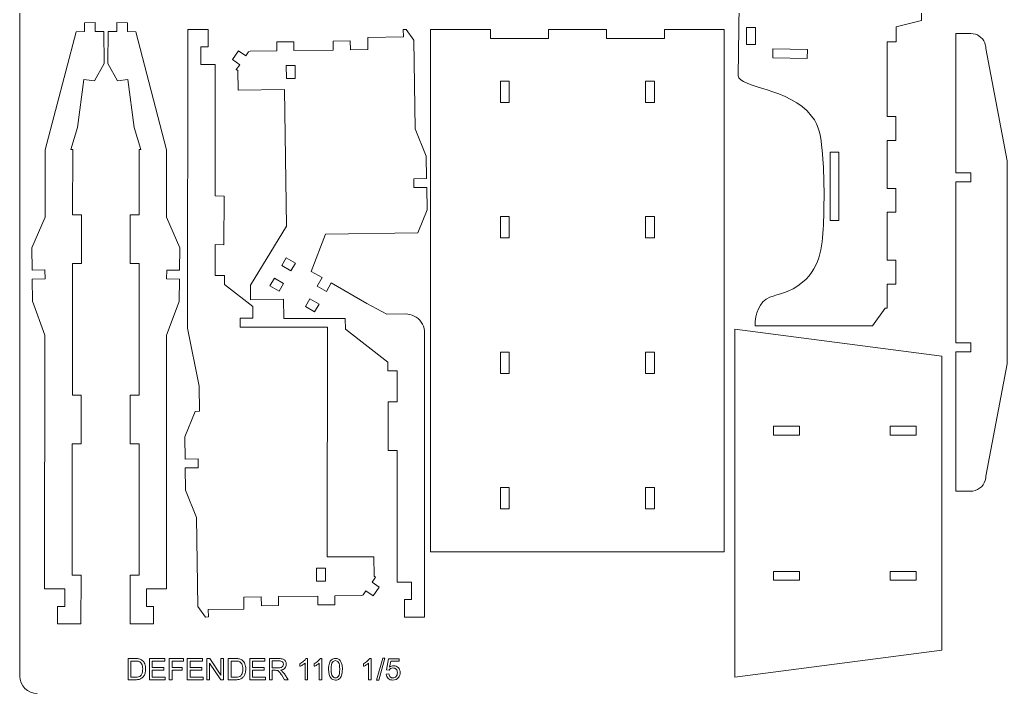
# Model space of a CAD drawing. Header units: centimetres. Extents: x -10 to 98, y 3 to 108.
# Drawn here: x -10.32 to 23.33, y 55.74 to 78.5 of the extents above; entities that cross this region are included whole.
import ezdxf

# ---------------------------------------------------------------- set-up
doc = ezdxf.new("R2010")
doc.units = ezdxf.units.CM
doc.header["$MEASUREMENT"] = 0
doc.layers.add('Camada 1', color=7, linetype='Continuous')

msp = doc.modelspace()

# ---------------------------------------------------------------- linework, layer by layer
at = {"layer": 'Camada 1', "color": 5, "lineweight": 9}
for points in [[(-10.31787, 56.15219), (-10.31787, 56.15219), (-10.31787, 107.32219), (-10.31787, 107.32219)], [(-10.31787, 56.15219), (-10.31787, 55.82494), (-10.05012, 55.55719), (-9.72288, 55.55719)]]:
    msp.add_open_spline(points, degree=3, dxfattribs=at)
at = {"layer": 'Camada 1', "color": 3, "lineweight": 9}
for points in [[(14.15853, 76.58931), (14.15853, 76.58931), (14.19304, 79.00152), (14.19304, 79.00152)], [(20.41343, 79.00035), (20.41343, 79.00035), (20.41343, 78.47196), (20.41343, 78.47196)], [(-7.74865, 78.40045), (-7.74865, 78.40045), (-8.11277, 78.39568), (-8.11277, 78.39568)], [(-7.74468, 78.09702), (-7.74468, 78.09702), (-7.74865, 78.40045), (-7.74865, 78.40045)], [(-7.0093, 78.40045), (-7.0093, 78.40045), (-7.01369, 78.09703), (-7.01369, 78.09703)], [(-6.64518, 78.39518), (-6.64518, 78.39518), (-7.0093, 78.40045), (-7.0093, 78.40045)], [(20.41343, 78.47196), (20.41343, 78.47196), (19.53994, 78.26013), (19.53994, 78.26013)], [(-8.40034, 78.08844), (-8.40034, 78.08844), (-9.44861, 74.06631), (-9.44861, 74.06631)], [(-8.1088, 78.09224), (-8.1088, 78.09224), (-8.40034, 78.08844), (-8.40034, 78.08844)], [(-8.11277, 78.39568), (-8.11277, 78.39568), (-8.1088, 78.09224), (-8.1088, 78.09224)], [(-7.45432, 78.10081), (-7.45432, 78.10081), (-7.74468, 78.09702), (-7.74468, 78.09702)], [(-7.44004, 77.00964), (-7.44004, 77.00964), (-7.45432, 78.10081), (-7.45432, 78.10081)], [(-7.30523, 78.10124), (-7.30523, 78.10124), (-7.32104, 77.00889), (-7.32104, 77.00889)], [(-7.01369, 78.09703), (-7.01369, 78.09703), (-7.30523, 78.10124), (-7.30523, 78.10124)], [(-6.64959, 78.09176), (-6.64959, 78.09176), (-6.64518, 78.39518), (-6.64518, 78.39518)], [(-6.35924, 78.08754), (-6.35924, 78.08754), (-6.64959, 78.09176), (-6.64959, 78.09176)], [(-5.31541, 74.06394), (-5.31541, 74.06394), (-6.35924, 78.08754), (-6.35924, 78.08754)], [(-4.58745, 78.16514), (-4.58745, 78.16514), (-4.60106, 67.99026), (-4.60106, 67.99026)], [(-3.90133, 78.16518), (-3.90133, 78.16518), (-4.58745, 78.16514), (-4.58745, 78.16514)], [(-3.90133, 77.57017), (-3.90133, 77.57017), (-3.90133, 78.16518), (-3.90133, 78.16518)], [(2.74949, 78.16375), (2.74949, 78.16375), (2.84707, 78.16517), (2.84707, 78.16517)], [(2.75318, 77.9091), (2.75318, 77.9091), (2.74949, 78.16375), (2.74949, 78.16375)], [(2.84707, 78.16517), (2.84707, 78.16517), (3.11534, 77.80248), (3.11534, 77.80248)], [(5.71711, 78.16517), (5.71711, 78.16517), (3.67856, 78.16517), (3.67856, 78.16517)], [(3.67856, 78.16517), (3.67856, 78.16517), (3.67856, 60.38473), (3.67856, 60.38473)], [(5.71711, 77.86171), (5.71711, 77.86171), (5.71711, 78.16517), (5.71711, 78.16517)], [(9.67284, 78.16517), (9.67284, 78.16517), (7.69497, 78.16517), (7.69497, 78.16517)], [(7.69497, 78.16517), (7.69497, 78.16517), (7.69497, 77.86171), (7.69497, 77.86171)], [(9.67284, 77.86171), (9.67284, 77.86171), (9.67284, 78.16517), (9.67284, 78.16517)], [(13.68806, 78.16517), (13.68806, 78.16517), (11.6507, 78.16517), (11.6507, 78.16517)], [(11.6507, 78.16517), (11.6507, 78.16517), (11.6507, 77.86171), (11.6507, 77.86171)], [(13.68806, 60.38473), (13.68806, 60.38473), (13.68806, 78.16517), (13.68806, 78.16517)], [(19.53994, 78.26013), (19.53994, 78.26013), (19.53994, 77.74366), (19.53994, 77.74366)], [(-1.56113, 77.74071), (-1.56113, 77.74071), (-0.97928, 77.74913), (-0.97928, 77.74913)], [(-1.55674, 77.43728), (-1.55674, 77.43728), (-1.56113, 77.74071), (-1.56113, 77.74071)], [(-0.97928, 77.74913), (-0.97928, 77.74913), (-0.97488, 77.44571), (-0.97488, 77.44571)], [(0.3594, 77.76852), (0.3594, 77.76852), (0.94482, 77.777), (0.94482, 77.777)], [(0.36379, 77.46509), (0.36379, 77.46509), (0.3594, 77.76852), (0.3594, 77.76852)], [(0.94482, 77.777), (0.94482, 77.777), (0.94922, 77.47356), (0.94922, 77.47356)], [(1.53944, 77.89153), (1.53944, 77.89153), (2.75318, 77.9091), (2.75318, 77.9091)], [(1.54535, 77.48338), (1.54535, 77.48338), (1.53944, 77.89153), (1.53944, 77.89153)], [(3.11534, 77.80248), (3.11534, 77.80248), (3.15905, 74.78365), (3.15905, 74.78365)], [(7.69497, 77.86171), (7.69497, 77.86171), (5.71711, 77.86171), (5.71711, 77.86171)], [(11.6507, 77.86171), (11.6507, 77.86171), (9.67284, 77.86171), (9.67284, 77.86171)], [(19.53994, 77.74366), (19.53994, 77.74366), (19.2329, 77.74366), (19.2329, 77.74366)], [(19.2329, 77.74366), (19.2329, 77.74366), (19.2329, 75.20648), (19.2329, 75.20648)], [(22.09194, 78.02947), (22.09194, 78.02947), (21.58219, 78.02947), (21.58219, 78.02947)], [(21.58219, 78.02947), (21.58219, 78.02947), (21.58219, 73.28034), (21.58219, 73.28034)], [(22.56288, 77.7148), (22.48277, 77.90819), (22.30226, 78.02258), (22.09194, 78.02947)], [(-4.14804, 77.57011), (-4.14804, 77.57011), (-3.90133, 77.57017), (-3.90133, 77.57017)], [(-4.14804, 76.97511), (-4.14804, 76.97511), (-4.14804, 77.57011), (-4.14804, 77.57011)], [(-3.0723, 77.1404), (-3.0723, 77.1404), (-2.86359, 77.43858), (-2.86359, 77.43858)], [(-2.86359, 77.43858), (-2.86359, 77.43858), (-2.6147, 77.26485), (-2.6147, 77.26485)], [(-2.6147, 77.26485), (-2.6147, 77.26485), (-2.52144, 77.39949), (-2.52144, 77.39949)], [(-2.52144, 77.39949), (-2.52144, 77.39949), (-2.47183, 77.4252), (-2.47183, 77.4252)], [(-2.47183, 77.4252), (-2.47183, 77.4252), (-1.55674, 77.43728), (-1.55674, 77.43728)], [(-0.97488, 77.44571), (-0.97488, 77.44571), (0.36379, 77.46509), (0.36379, 77.46509)], [(0.94922, 77.47356), (0.94922, 77.47356), (1.54535, 77.48338), (1.54535, 77.48338)], [(22.60169, 77.51972), (22.59245, 77.59217), (22.59891, 77.6278), (22.56288, 77.7148)], [(23.32988, 73.69663), (23.32988, 73.69663), (22.60169, 77.51972), (22.60169, 77.51972)], [(-2.82344, 76.96666), (-2.82344, 76.96666), (-3.0723, 77.1404), (-3.0723, 77.1404)], [(-7.76908, 76.41383), (-7.76908, 76.41383), (-7.44004, 77.00964), (-7.44004, 77.00964)], [(-7.32104, 77.00889), (-7.32104, 77.00889), (-6.99165, 76.41381), (-6.99165, 76.41381)], [(-3.65462, 76.97514), (-3.65462, 76.97514), (-4.14804, 76.97511), (-4.14804, 76.97511)], [(-3.66028, 72.49537), (-3.66028, 72.49537), (-3.65462, 76.97514), (-3.65462, 76.97514)], [(-2.9412, 76.79832), (-2.9412, 76.79832), (-2.82344, 76.96666), (-2.82344, 76.96666)], [(-2.89072, 76.76455), (-2.89072, 76.76455), (-2.9412, 76.79832), (-2.9412, 76.79832)], [(-2.88113, 76.10295), (-2.88113, 76.10295), (-2.89072, 76.76455), (-2.89072, 76.76455)], [(-8.34933, 74.82692), (-8.34933, 74.82692), (-8.13033, 76.46266), (-8.13033, 76.46266)], [(-8.13033, 76.46266), (-8.13033, 76.46266), (-7.76908, 76.41383), (-7.76908, 76.41383)], [(-6.99165, 76.41381), (-6.99165, 76.41381), (-6.63155, 76.46096), (-6.63155, 76.46096)], [(-6.63155, 76.46096), (-6.63155, 76.46096), (-6.41481, 74.8261), (-6.41481, 74.8261)], [(16.66359, 75.21838), (15.91084, 76.19483), (14.2038, 76.16483), (14.15853, 76.58931)], [(-1.29378, 76.12594), (-1.29378, 76.12594), (-2.88113, 76.10295), (-2.88113, 76.10295)], [(-1.22629, 71.46622), (-1.22629, 71.46622), (-1.29378, 76.12594), (-1.29378, 76.12594)], [(17.0218, 74.05928), (16.9794, 74.49972), (16.94206, 74.85716), (16.66359, 75.21838)], [(19.2329, 75.20648), (19.2329, 75.20648), (19.53756, 75.20648), (19.53756, 75.20648)], [(19.53756, 75.20648), (19.53756, 75.20648), (19.53756, 74.38893), (19.53756, 74.38893)], [(-8.57517, 74.07773), (-8.57517, 74.07773), (-8.34933, 74.82692), (-8.34933, 74.82692)], [(-6.41481, 74.8261), (-6.41481, 74.8261), (-6.19, 74.0766), (-6.19, 74.0766)], [(3.15905, 74.78365), (3.15905, 74.78365), (3.5332, 73.85003), (3.5332, 73.85003)], [(19.53756, 74.38893), (19.53756, 74.38893), (19.2329, 74.38893), (19.2329, 74.38893)], [(19.2329, 74.38893), (19.2329, 74.38893), (19.2329, 72.75618), (19.2329, 72.75618)], [(-9.44861, 74.06631), (-9.44861, 74.06631), (-9.45199, 71.7776), (-9.45199, 71.7776)], [(-8.51447, 74.07734), (-8.51447, 74.07734), (-8.57517, 74.07773), (-8.57517, 74.07773)], [(-8.51754, 71.8553), (-8.51754, 71.8553), (-8.51447, 74.07734), (-8.51447, 74.07734)], [(-6.25071, 74.07629), (-6.25071, 74.07629), (-6.25077, 71.85305), (-6.25077, 71.85305)], [(-6.19, 74.0766), (-6.19, 74.0766), (-6.25071, 74.07629), (-6.25071, 74.07629)], [(-5.31643, 71.77526), (-5.31643, 71.77526), (-5.31541, 74.06394), (-5.31541, 74.06394)], [(17.07058, 71.65182), (17.09819, 72.43867), (17.09735, 73.27417), (17.0218, 74.05928)], [(3.5332, 73.85003), (3.5332, 73.85003), (3.54419, 73.09085), (3.54419, 73.09085)], [(23.32988, 66.77864), (23.32988, 66.77864), (23.32988, 73.69663), (23.32988, 73.69663)], [(3.54419, 73.09085), (3.54419, 73.09085), (3.1075, 73.08453), (3.1075, 73.08453)], [(3.1075, 73.08453), (3.1075, 73.08453), (3.11189, 72.78111), (3.11189, 72.78111)], [(21.58219, 73.28034), (21.58219, 73.28034), (22.09194, 73.28034), (22.09194, 73.28034)], [(22.09194, 73.28034), (22.09194, 73.28034), (22.09194, 72.97691), (22.09194, 72.97691)], [(3.11189, 72.78111), (3.11189, 72.78111), (3.54858, 72.78743), (3.54858, 72.78743)], [(3.54858, 72.78743), (3.54858, 72.78743), (3.55956, 72.02946), (3.55956, 72.02946)], [(19.2329, 72.75618), (19.2329, 72.75618), (19.53756, 72.75618), (19.53756, 72.75618)], [(19.53756, 72.75618), (19.53756, 72.75618), (19.53756, 71.93981), (19.53756, 71.93981)], [(22.09194, 72.97691), (22.09194, 72.97691), (21.58219, 72.97691), (21.58219, 72.97691)], [(21.58219, 72.97691), (21.58219, 72.97691), (21.58219, 67.49835), (21.58219, 67.49835)], [(-3.35797, 72.49456), (-3.35797, 72.49456), (-3.66028, 72.49537), (-3.66028, 72.49537)], [(-3.36009, 70.83785), (-3.36009, 70.83785), (-3.35797, 72.49456), (-3.35797, 72.49456)], [(3.55956, 72.02946), (3.55956, 72.02946), (3.24367, 71.24293), (3.24367, 71.24293)], [(-9.45199, 71.7776), (-9.45199, 71.7776), (-9.90601, 70.7303), (-9.90601, 70.7303)], [(-8.21404, 71.8545), (-8.21404, 71.8545), (-8.51754, 71.8553), (-8.51754, 71.8553)], [(-8.21617, 70.19781), (-8.21617, 70.19781), (-8.21404, 71.8545), (-8.21404, 71.8545)], [(-6.55427, 71.85271), (-6.55427, 71.85271), (-6.55445, 70.19718), (-6.55445, 70.19718)], [(-6.25077, 71.85305), (-6.25077, 71.85305), (-6.55427, 71.85271), (-6.55427, 71.85271)], [(-4.86388, 70.72612), (-4.86388, 70.72612), (-5.31643, 71.77526), (-5.31643, 71.77526)], [(19.53756, 71.93981), (19.53756, 71.93981), (19.2329, 71.93981), (19.2329, 71.93981)], [(19.2329, 71.93981), (19.2329, 71.93981), (19.2329, 70.30707), (19.2329, 70.30707)], [(-2.45889, 69.46436), (-2.45889, 69.46436), (-1.22629, 71.46622), (-1.22629, 71.46622)], [(16.35773, 69.56092), (17.01635, 70.1193), (17.03477, 70.87044), (17.07058, 71.65182)], [(0.09511, 71.19734), (0.09511, 71.19734), (-0.3864, 69.92999), (-0.3864, 69.92999)], [(3.24367, 71.24293), (3.24367, 71.24293), (0.09511, 71.19734), (0.09511, 71.19734)], [(-9.90601, 70.7303), (-9.90601, 70.7303), (-9.89607, 69.97111), (-9.89607, 69.97111)], [(-4.87486, 69.96813), (-4.87486, 69.96813), (-4.86388, 70.72612), (-4.86388, 70.72612)], [(-3.6641, 69.78535), (-3.6641, 69.78535), (-3.6624, 70.83866), (-3.6624, 70.83866)], [(-3.6624, 70.83866), (-3.6624, 70.83866), (-3.36009, 70.83785), (-3.36009, 70.83785)], [(-8.52534, 65.71881), (-8.52534, 65.71881), (-8.51968, 70.19858), (-8.51968, 70.19858)], [(-8.51968, 70.19858), (-8.51968, 70.19858), (-8.21617, 70.19781), (-8.21617, 70.19781)], [(-6.55445, 70.19718), (-6.55445, 70.19718), (-6.25095, 70.19753), (-6.25095, 70.19753)], [(-6.25095, 70.19753), (-6.25095, 70.19753), (-6.25038, 65.71654), (-6.25038, 65.71654)], [(19.2329, 70.30707), (19.2329, 70.30707), (19.53756, 70.30707), (19.53756, 70.30707)], [(19.53756, 70.30707), (19.53756, 70.30707), (19.53756, 69.49071), (19.53756, 69.49071)], [(-9.89607, 69.97111), (-9.89607, 69.97111), (-9.45938, 69.97683), (-9.45938, 69.97683)], [(-9.4554, 69.6734), (-9.4554, 69.6734), (-9.89211, 69.66768), (-9.89211, 69.66768)], [(-9.89211, 69.66768), (-9.89211, 69.66768), (-9.8822, 68.90969), (-9.8822, 68.90969)], [(-9.45938, 69.97683), (-9.45938, 69.97683), (-9.4554, 69.6734), (-9.4554, 69.6734)], [(-5.31594, 69.67102), (-5.31594, 69.67102), (-5.31155, 69.97446), (-5.31155, 69.97446)], [(-4.87925, 69.6647), (-4.87925, 69.6647), (-5.31594, 69.67102), (-5.31594, 69.67102)], [(-5.31155, 69.97446), (-5.31155, 69.97446), (-4.87486, 69.96813), (-4.87486, 69.96813)], [(-4.89023, 68.90674), (-4.89023, 68.90674), (-4.87925, 69.6647), (-4.87925, 69.6647)], [(-3.3464, 69.78951), (-3.3464, 69.78951), (-3.6641, 69.78535), (-3.6641, 69.78535)], [(-3.34121, 69.4849), (-3.34121, 69.4849), (-3.3464, 69.78951), (-3.3464, 69.78951)], [(-0.3864, 69.92999), (-0.3864, 69.92999), (-0.01791, 69.71631), (-0.01791, 69.71631)], [(-0.01791, 69.71631), (-0.01791, 69.71631), (-0.18512, 69.42826), (-0.18512, 69.42826)], [(-2.37086, 68.72758), (-2.37086, 68.72758), (-3.34121, 69.4849), (-3.34121, 69.4849)], [(-2.45162, 68.96222), (-2.45162, 68.96222), (-2.45889, 69.46436), (-2.45889, 69.46436)], [(-0.18512, 69.42826), (-0.18512, 69.42826), (0.13055, 69.2448), (0.13055, 69.2448)], [(0.13055, 69.2448), (0.13055, 69.2448), (0.29773, 69.53404), (0.29773, 69.53404)], [(0.29773, 69.53404), (0.29773, 69.53404), (1.50635, 68.83506), (1.50635, 68.83506)], [(15.24029, 69.0504), (15.53983, 69.16751), (15.90712, 69.17888), (16.35773, 69.56092)], [(19.23409, 69.49071), (19.23409, 69.49071), (19.2329, 68.67195), (19.2329, 68.67195)], [(19.53756, 69.49071), (19.53756, 69.49071), (19.23409, 69.49071), (19.23409, 69.49071)], [(-1.32833, 68.97849), (-1.32833, 68.97849), (-2.45162, 68.96222), (-2.45162, 68.96222)], [(-1.31885, 68.32402), (-1.31885, 68.32402), (-1.32833, 68.97849), (-1.32833, 68.97849)], [(15.24029, 69.0504), (14.87786, 68.90871), (14.7263, 68.47045), (14.7357, 68.07813)], [(-9.8822, 68.90969), (-9.8822, 68.90969), (-9.45771, 67.75723), (-9.45771, 67.75723)], [(-5.31635, 67.75368), (-5.31635, 67.75368), (-4.89023, 68.90674), (-4.89023, 68.90674)], [(-2.37164, 68.33363), (-2.37164, 68.33363), (-2.37086, 68.72758), (-2.37086, 68.72758)], [(1.50635, 68.83506), (1.50635, 68.83506), (2.18647, 68.47001), (2.18647, 68.47001)], [(19.17221, 68.67195), (19.17221, 68.67195), (18.74379, 68.07813), (18.74379, 68.07813)], [(19.2329, 68.67195), (19.2329, 68.67195), (19.17221, 68.67195), (19.17221, 68.67195)], [(-2.80921, 68.03037), (-2.80921, 68.03037), (-2.80844, 68.33386), (-2.80844, 68.33386)], [(-2.80844, 68.33386), (-2.80844, 68.33386), (-2.37164, 68.33363), (-2.37164, 68.33363)], [(0.77349, 68.32338), (0.77349, 68.32338), (-1.31885, 68.32402), (-1.31885, 68.32402)], [(0.77876, 67.95926), (0.77876, 67.95926), (0.77349, 68.32338), (0.77349, 68.32338)], [(2.18647, 68.47001), (2.18647, 68.47001), (2.8207, 68.47919), (2.8207, 68.47919)], [(2.8207, 68.47919), (2.8207, 68.47919), (2.9005, 68.47558), (2.9005, 68.47558)], [(2.9005, 68.47558), (2.9005, 68.47558), (2.97805, 68.46243), (2.97805, 68.46243)], [(2.97805, 68.46243), (2.97805, 68.46243), (3.05454, 68.43974), (3.05454, 68.43974)], [(3.05454, 68.43974), (3.05454, 68.43974), (3.12643, 68.40864), (3.12643, 68.40864)], [(3.12643, 68.40864), (3.12643, 68.40864), (3.19484, 68.36797), (3.19484, 68.36797)], [(3.19484, 68.36797), (3.19484, 68.36797), (3.25743, 68.32007), (3.25743, 68.32007)], [(3.25743, 68.32007), (3.25743, 68.32007), (3.3142, 68.26377), (3.3142, 68.26377)], [(-4.60106, 67.99026), (-4.60106, 67.99026), (-4.20761, 66.02572), (-4.20761, 66.02572)], [(0.16739, 68.02645), (0.16739, 68.02645), (-2.80921, 68.03037), (-2.80921, 68.03037)], [(0.15776, 60.21065), (0.15776, 60.21065), (0.16739, 68.02645), (0.16739, 68.02645)], [(3.3142, 68.26377), (3.3142, 68.26377), (3.36268, 68.20139), (3.36268, 68.20139)], [(3.36268, 68.20139), (3.36268, 68.20139), (3.40413, 68.13416), (3.40413, 68.13416)], [(3.40413, 68.13416), (3.40413, 68.13416), (3.43731, 68.06203), (3.43731, 68.06203)], [(3.43731, 68.06203), (3.43731, 68.06203), (3.46102, 67.98621), (3.46102, 67.98621)], [(3.46102, 67.98621), (3.46102, 67.98621), (3.47523, 67.90906), (3.47523, 67.90906)], [(18.74379, 68.07813), (18.74379, 68.07813), (14.7357, 68.07813), (14.7357, 68.07813)], [(-9.45771, 67.75723), (-9.45771, 67.75723), (-9.46927, 59.11559), (-9.46927, 59.11559)], [(-5.31676, 59.11453), (-5.31676, 59.11453), (-5.31635, 67.75368), (-5.31635, 67.75368)], [(2.21841, 66.83994), (2.21841, 66.83994), (0.77876, 67.95926), (0.77876, 67.95926)], [(3.47523, 67.90906), (3.47523, 67.90906), (3.4757, 58.16012), (3.4757, 58.16012)], [(14.04506, 67.95913), (14.04506, 67.95913), (21.10559, 67.03804), (21.10559, 67.03804)], [(14.04506, 56.10742), (14.04506, 56.10742), (14.04506, 67.95913), (14.04506, 67.95913)], [(21.58219, 67.49835), (21.58219, 67.49835), (22.09194, 67.49835), (22.09194, 67.49835)], [(22.09194, 67.49835), (22.09194, 67.49835), (22.09194, 67.19493), (22.09194, 67.19493)], [(21.10559, 67.03804), (21.10559, 67.03804), (21.10559, 57.02853), (21.10559, 57.02853)], [(22.09194, 67.19493), (22.09194, 67.19493), (21.58219, 67.19493), (21.58219, 67.19493)], [(21.58219, 67.19493), (21.58219, 67.19493), (21.58219, 62.44579), (21.58219, 62.44579)], [(2.22273, 66.54127), (2.22273, 66.54127), (2.21841, 66.83994), (2.21841, 66.83994)], [(22.60169, 62.95554), (22.60169, 62.95554), (23.32988, 66.77864), (23.32988, 66.77864)], [(2.23703, 66.54147), (2.23703, 66.54147), (2.22273, 66.54127), (2.22273, 66.54127)], [(2.54044, 66.54705), (2.54044, 66.54705), (2.23703, 66.54147), (2.23703, 66.54147)], [(2.5415, 65.48663), (2.5415, 65.48663), (2.54044, 66.54705), (2.54044, 66.54705)], [(-4.20761, 66.02572), (-4.20761, 66.02572), (-4.19635, 65.16539), (-4.19635, 65.16539)], [(-8.22303, 65.71799), (-8.22303, 65.71799), (-8.52534, 65.71881), (-8.52534, 65.71881)], [(-8.22515, 64.0613), (-8.22515, 64.0613), (-8.22303, 65.71799), (-8.22303, 65.71799)], [(-6.55387, 65.71618), (-6.55387, 65.71618), (-6.55405, 64.06067), (-6.55405, 64.06067)], [(-6.25038, 65.71654), (-6.25038, 65.71654), (-6.55387, 65.71618), (-6.55387, 65.71618)], [(2.23819, 63.83028), (2.23819, 63.83028), (2.238, 65.487), (2.238, 65.487)], [(2.238, 65.487), (2.238, 65.487), (2.5415, 65.48663), (2.5415, 65.48663)], [(-4.34152, 65.16349), (-4.34152, 65.16349), (-4.69081, 64.29725), (-4.69081, 64.29725)], [(-4.19635, 65.16539), (-4.19635, 65.16539), (-4.34152, 65.16349), (-4.34152, 65.16349)], [(-4.69081, 64.29725), (-4.69081, 64.29725), (-4.6809, 63.53927), (-4.6809, 63.53927)], [(-8.53431, 59.58231), (-8.53431, 59.58231), (-8.52866, 64.06208), (-8.52866, 64.06208)], [(-8.52866, 64.06208), (-8.52866, 64.06208), (-8.22515, 64.0613), (-8.22515, 64.0613)], [(-6.55405, 64.06067), (-6.55405, 64.06067), (-6.25054, 64.06103), (-6.25054, 64.06103)], [(-6.25054, 64.06103), (-6.25054, 64.06103), (-6.25117, 59.58006), (-6.25117, 59.58006)], [(2.54168, 63.83112), (2.54168, 63.83112), (2.23819, 63.83028), (2.23819, 63.83028)], [(2.54111, 59.35012), (2.54111, 59.35012), (2.54168, 63.83112), (2.54168, 63.83112)], [(-4.6809, 63.53927), (-4.6809, 63.53927), (-4.24419, 63.54498), (-4.24419, 63.54498)], [(-4.24419, 63.54498), (-4.24419, 63.54498), (-4.24022, 63.24154), (-4.24022, 63.24154)], [(-4.24022, 63.24154), (-4.24022, 63.24154), (-4.67692, 63.23583), (-4.67692, 63.23583)], [(-4.67692, 63.23583), (-4.67692, 63.23583), (-4.66701, 62.47784), (-4.66701, 62.47784)], [(22.59732, 62.88901), (22.59732, 62.88901), (22.60169, 62.95554), (22.60169, 62.95554)], [(22.15847, 62.45015), (22.38501, 62.47997), (22.5675, 62.66245), (22.59732, 62.88901)], [(-4.66701, 62.47784), (-4.66701, 62.47784), (-4.29417, 61.54368), (-4.29417, 61.54368)], [(21.58219, 62.44579), (21.58219, 62.44579), (22.15847, 62.45015), (22.15847, 62.45015)], [(-4.29417, 61.54368), (-4.29417, 61.54368), (-4.25466, 58.52361), (-4.25466, 58.52361)], [(3.67856, 60.38473), (3.67856, 60.38473), (13.68806, 60.38473), (13.68806, 60.38473)], [(1.32295, 60.20925), (1.32295, 60.20925), (0.15776, 60.21065), (0.15776, 60.21065)], [(1.74538, 60.21477), (1.74538, 60.21477), (1.32295, 60.20925), (1.32295, 60.20925)], [(1.75281, 59.55433), (1.75281, 59.55433), (1.74538, 60.21477), (1.74538, 60.21477)], [(-8.23081, 59.58151), (-8.23081, 59.58151), (-8.53431, 59.58231), (-8.53431, 59.58231)], [(-8.23294, 57.9248), (-8.23294, 57.9248), (-8.23081, 59.58151), (-8.23081, 59.58151)], [(-6.55466, 59.58088), (-6.55466, 59.58088), (-6.55485, 57.92417), (-6.55485, 57.92417)], [(-6.25117, 59.58006), (-6.25117, 59.58006), (-6.55466, 59.58088), (-6.55466, 59.58088)], [(1.68526, 59.35112), (1.68526, 59.35112), (1.80327, 59.5193), (1.80327, 59.5193)], [(1.9339, 59.17705), (1.9339, 59.17705), (1.68526, 59.35112), (1.68526, 59.35112)], [(1.80327, 59.5193), (1.80327, 59.5193), (1.75281, 59.55433), (1.75281, 59.55433)], [(3.03454, 59.35016), (3.03454, 59.35016), (2.54111, 59.35012), (2.54111, 59.35012)], [(3.03454, 58.75516), (3.03454, 58.75516), (3.03454, 59.35016), (3.03454, 59.35016)], [(-9.46927, 59.11559), (-9.46927, 59.11559), (-8.78315, 59.11562), (-8.78315, 59.11562)], [(-8.78315, 59.11562), (-8.78315, 59.11562), (-8.78315, 58.52061), (-8.78315, 58.52061)], [(-6.00464, 58.51955), (-6.00464, 58.51955), (-6.00464, 59.11456), (-6.00464, 59.11456)], [(-6.00464, 59.11456), (-6.00464, 59.11456), (-5.31676, 59.11453), (-5.31676, 59.11453)], [(0.41913, 58.88229), (0.41913, 58.88229), (1.33422, 58.89308), (1.33422, 58.89308)], [(1.33422, 58.89308), (1.33422, 58.89308), (1.38269, 58.91871), (1.38269, 58.91871)], [(1.38269, 58.91871), (1.38269, 58.91871), (1.47613, 59.05323), (1.47613, 59.05323)], [(1.47613, 59.05323), (1.47613, 59.05323), (1.72475, 58.87915), (1.72475, 58.87915)], [(1.72475, 58.87915), (1.72475, 58.87915), (1.9339, 59.17705), (1.9339, 59.17705)], [(-2.68424, 58.84052), (-2.68424, 58.84052), (-2.0869, 58.8495), (-2.0869, 58.8495)], [(-2.67889, 58.43236), (-2.67889, 58.43236), (-2.68424, 58.84052), (-2.68424, 58.84052)], [(-2.0869, 58.8495), (-2.0869, 58.8495), (-2.08292, 58.54608), (-2.08292, 58.54608)], [(-2.08292, 58.54608), (-2.08292, 58.54608), (-1.49866, 58.55372), (-1.49866, 58.55372)], [(-1.50263, 58.85716), (-1.50263, 58.85716), (-0.16395, 58.87586), (-0.16395, 58.87586)], [(-1.49866, 58.55372), (-1.49866, 58.55372), (-1.50263, 58.85716), (-1.50263, 58.85716)], [(-0.16395, 58.87586), (-0.16395, 58.87586), (-0.15997, 58.57123), (-0.15997, 58.57123)], [(-0.15997, 58.57123), (-0.15997, 58.57123), (0.42311, 58.57886), (0.42311, 58.57886)], [(0.42311, 58.57886), (0.42311, 58.57886), (0.41913, 58.88229), (0.41913, 58.88229)], [(2.78782, 58.7551), (2.78782, 58.7551), (3.03454, 58.75516), (3.03454, 58.75516)], [(2.78782, 58.16009), (2.78782, 58.16009), (2.78782, 58.7551), (2.78782, 58.7551)], [(-8.78315, 58.52061), (-8.78315, 58.52061), (-9.02986, 58.52055), (-9.02986, 58.52055)], [(-9.02986, 58.52055), (-9.02986, 58.52055), (-9.02986, 57.92555), (-9.02986, 57.92555)], [(-5.75793, 58.51949), (-5.75793, 58.51949), (-6.00464, 58.51955), (-6.00464, 58.51955)], [(-5.75793, 57.92449), (-5.75793, 57.92449), (-5.75793, 58.51949), (-5.75793, 58.51949)], [(-4.25466, 58.52361), (-4.25466, 58.52361), (-3.9857, 58.16058), (-3.9857, 58.16058)], [(-3.89263, 58.41647), (-3.89263, 58.41647), (-2.67889, 58.43236), (-2.67889, 58.43236)], [(-3.88931, 58.16184), (-3.88931, 58.16184), (-3.89263, 58.41647), (-3.89263, 58.41647)], [(-9.02986, 57.92555), (-9.02986, 57.92555), (-8.53644, 57.92559), (-8.53644, 57.92559)], [(-8.53644, 57.92559), (-8.53644, 57.92559), (-8.23294, 57.9248), (-8.23294, 57.9248)], [(-6.55485, 57.92417), (-6.55485, 57.92417), (-6.25135, 57.92453), (-6.25135, 57.92453)], [(-6.25135, 57.92453), (-6.25135, 57.92453), (-5.75793, 57.92449), (-5.75793, 57.92449)], [(-3.9857, 58.16058), (-3.9857, 58.16058), (-3.88931, 58.16184), (-3.88931, 58.16184)], [(3.4757, 58.16012), (3.4757, 58.16012), (2.78782, 58.16009), (2.78782, 58.16009)], [(21.10559, 57.02853), (21.10559, 57.02853), (14.04506, 56.10742), (14.04506, 56.10742)]]:
    msp.add_open_spline(points, degree=3, dxfattribs=at)
at = {"layer": 'Camada 1', "lineweight": 9}
for points in [[(14.44533, 77.64964), (14.44533, 77.64964), (14.44533, 78.23158), (14.44533, 78.23158)], [(14.44533, 78.23158), (14.44533, 78.23158), (14.74879, 78.23158), (14.74879, 78.23158)], [(14.74879, 78.23158), (14.74879, 78.23158), (14.74879, 77.64964), (14.74879, 77.64964)], [(14.74879, 77.64964), (14.74879, 77.64964), (14.44533, 77.64964), (14.44533, 77.64964)], [(15.34144, 77.19861), (15.34144, 77.19861), (15.34501, 77.50208), (15.34501, 77.50208)], [(15.34501, 77.50208), (15.34501, 77.50208), (16.5196, 77.48542), (16.5196, 77.48542)], [(16.5196, 77.48542), (16.5196, 77.48542), (16.51482, 77.18195), (16.51482, 77.18195)], [(16.51482, 77.18195), (16.51482, 77.18195), (15.34144, 77.19861), (15.34144, 77.19861)], [(-0.93547, 76.94282), (-0.93547, 76.94282), (-1.23889, 76.93843), (-1.23889, 76.93843)], [(-1.23889, 76.93843), (-1.23889, 76.93843), (-1.23246, 76.49459), (-1.23246, 76.49459)], [(-0.92904, 76.49898), (-0.92904, 76.49898), (-0.93547, 76.94282), (-0.93547, 76.94282)], [(-1.23246, 76.49459), (-1.23246, 76.49459), (-0.92904, 76.49898), (-0.92904, 76.49898)], [(6.05984, 75.67679), (6.05984, 75.67679), (6.05984, 76.4051), (6.05984, 76.4051)], [(6.05984, 76.4051), (6.05984, 76.4051), (6.36331, 76.4051), (6.36331, 76.4051)], [(6.36331, 76.4051), (6.36331, 76.4051), (6.36331, 75.67679), (6.36331, 75.67679)], [(11.00449, 76.4051), (11.00449, 76.4051), (11.00449, 75.67679), (11.00449, 75.67679)], [(11.30796, 76.4051), (11.30796, 76.4051), (11.00449, 76.4051), (11.00449, 76.4051)], [(11.30796, 75.67679), (11.30796, 75.67679), (11.30796, 76.4051), (11.30796, 76.4051)], [(6.36331, 75.67679), (6.36331, 75.67679), (6.05984, 75.67679), (6.05984, 75.67679)], [(11.00449, 75.67679), (11.00449, 75.67679), (11.30796, 75.67679), (11.30796, 75.67679)], [(17.29253, 71.65658), (17.29253, 71.65658), (17.29253, 73.98669), (17.29253, 73.98669)], [(17.29253, 73.98669), (17.29253, 73.98669), (17.59598, 73.98669), (17.59598, 73.98669)], [(17.59598, 73.98669), (17.59598, 73.98669), (17.59598, 71.65658), (17.59598, 71.65658)], [(6.05984, 71.06538), (6.05984, 71.06538), (6.05984, 71.79368), (6.05984, 71.79368)], [(6.05984, 71.79368), (6.05984, 71.79368), (6.36331, 71.79368), (6.36331, 71.79368)], [(6.36331, 71.79368), (6.36331, 71.79368), (6.36331, 71.06538), (6.36331, 71.06538)], [(11.30796, 71.79368), (11.30796, 71.79368), (11.00449, 71.79368), (11.00449, 71.79368)], [(11.00449, 71.79368), (11.00449, 71.79368), (11.00449, 71.06538), (11.00449, 71.06538)], [(11.30796, 71.06538), (11.30796, 71.06538), (11.30796, 71.79368), (11.30796, 71.79368)], [(17.59598, 71.65658), (17.59598, 71.65658), (17.29253, 71.65658), (17.29253, 71.65658)], [(6.36331, 71.06538), (6.36331, 71.06538), (6.05984, 71.06538), (6.05984, 71.06538)], [(11.00449, 71.06538), (11.00449, 71.06538), (11.30796, 71.06538), (11.30796, 71.06538)], [(-1.23927, 70.38893), (-1.23927, 70.38893), (-1.39137, 70.12608), (-1.39137, 70.12608)], [(-0.9236, 70.20664), (-0.9236, 70.20664), (-1.23927, 70.38893), (-1.23927, 70.38893)], [(-1.39137, 70.12608), (-1.39137, 70.12608), (-1.07571, 69.94379), (-1.07571, 69.94379)], [(-1.07571, 69.94379), (-1.07571, 69.94379), (-0.9236, 70.20664), (-0.9236, 70.20664)], [(-1.63983, 69.69521), (-1.63983, 69.69521), (-1.79195, 69.43355), (-1.79195, 69.43355)], [(-1.32535, 69.51292), (-1.32535, 69.51292), (-1.63983, 69.69521), (-1.63983, 69.69521)], [(-1.79195, 69.43355), (-1.79195, 69.43355), (-1.47748, 69.25007), (-1.47748, 69.25007)], [(-1.47748, 69.25007), (-1.47748, 69.25007), (-1.32535, 69.51292), (-1.32535, 69.51292)], [(-0.43357, 68.9974), (-0.43357, 68.9974), (-0.58571, 68.73455), (-0.58571, 68.73455)], [(-0.11914, 68.81509), (-0.11914, 68.81509), (-0.43357, 68.9974), (-0.43357, 68.9974)], [(-0.58571, 68.73455), (-0.58571, 68.73455), (-0.27123, 68.55224), (-0.27123, 68.55224)], [(-0.27123, 68.55224), (-0.27123, 68.55224), (-0.11914, 68.81509), (-0.11914, 68.81509)], [(6.05984, 66.45396), (6.05984, 66.45396), (6.05984, 67.18107), (6.05984, 67.18107)], [(6.05984, 67.18107), (6.05984, 67.18107), (6.36331, 67.18107), (6.36331, 67.18107)], [(6.36331, 67.18107), (6.36331, 67.18107), (6.36331, 66.45396), (6.36331, 66.45396)], [(11.30796, 67.18107), (11.30796, 67.18107), (11.00449, 67.18107), (11.00449, 67.18107)], [(11.00449, 67.18107), (11.00449, 67.18107), (11.00449, 66.45396), (11.00449, 66.45396)], [(11.30796, 66.45396), (11.30796, 66.45396), (11.30796, 67.18107), (11.30796, 67.18107)], [(6.36331, 66.45396), (6.36331, 66.45396), (6.05984, 66.45396), (6.05984, 66.45396)], [(11.00449, 66.45396), (11.00449, 66.45396), (11.30796, 66.45396), (11.30796, 66.45396)], [(15.36958, 64.35328), (15.36958, 64.35328), (15.36958, 64.65674), (15.36958, 64.65674)], [(15.36958, 64.65674), (15.36958, 64.65674), (16.25141, 64.65674), (16.25141, 64.65674)], [(16.25141, 64.65674), (16.25141, 64.65674), (16.25141, 64.35328), (16.25141, 64.35328)], [(19.34077, 64.35328), (19.34077, 64.35328), (19.34077, 64.65674), (19.34077, 64.65674)], [(19.34077, 64.65674), (19.34077, 64.65674), (20.22377, 64.65674), (20.22377, 64.65674)], [(20.22377, 64.65674), (20.22377, 64.65674), (20.22377, 64.35328), (20.22377, 64.35328)], [(16.25141, 64.35328), (16.25141, 64.35328), (15.36958, 64.35328), (15.36958, 64.35328)], [(20.22377, 64.35328), (20.22377, 64.35328), (19.34077, 64.35328), (19.34077, 64.35328)], [(6.05984, 62.56965), (6.05984, 62.56965), (6.36331, 62.56965), (6.36331, 62.56965)], [(6.05984, 61.84134), (6.05984, 61.84134), (6.05984, 62.56965), (6.05984, 62.56965)], [(6.36331, 62.56965), (6.36331, 62.56965), (6.36331, 61.84134), (6.36331, 61.84134)], [(11.30796, 62.56965), (11.30796, 62.56965), (11.00449, 62.56965), (11.00449, 62.56965)], [(11.00449, 62.56965), (11.00449, 62.56965), (11.00449, 61.84134), (11.00449, 61.84134)], [(11.30796, 61.84134), (11.30796, 61.84134), (11.30796, 62.56965), (11.30796, 62.56965)], [(6.36331, 61.84134), (6.36331, 61.84134), (6.05984, 61.84134), (6.05984, 61.84134)], [(11.00449, 61.84134), (11.00449, 61.84134), (11.30796, 61.84134), (11.30796, 61.84134)], [(-0.20847, 59.82144), (-0.20847, 59.82144), (0.09497, 59.82541), (0.09497, 59.82541)], [(-0.20268, 59.37878), (-0.20268, 59.37878), (-0.20847, 59.82144), (-0.20847, 59.82144)], [(0.09497, 59.82541), (0.09497, 59.82541), (0.10076, 59.38275), (0.10076, 59.38275)], [(16.25141, 59.71328), (16.25141, 59.71328), (15.36958, 59.71328), (15.36958, 59.71328)], [(15.36958, 59.71328), (15.36958, 59.71328), (15.36958, 59.40982), (15.36958, 59.40982)], [(16.25141, 59.40982), (16.25141, 59.40982), (16.25141, 59.71328), (16.25141, 59.71328)], [(20.22377, 59.71328), (20.22377, 59.71328), (19.34077, 59.71328), (19.34077, 59.71328)], [(19.34077, 59.71328), (19.34077, 59.71328), (19.34077, 59.40982), (19.34077, 59.40982)], [(20.22377, 59.40982), (20.22377, 59.40982), (20.22377, 59.71328), (20.22377, 59.71328)], [(0.10076, 59.38275), (0.10076, 59.38275), (-0.20268, 59.37878), (-0.20268, 59.37878)], [(15.36958, 59.40982), (15.36958, 59.40982), (16.25141, 59.40982), (16.25141, 59.40982)], [(19.34077, 59.40982), (19.34077, 59.40982), (20.22377, 59.40982), (20.22377, 59.40982)]]:
    msp.add_open_spline(points, degree=3, dxfattribs=at)
at = {"layer": 'Camada 1', "color": 1, "lineweight": 9}
for points in [[(-6.62734, 56.02505), (-6.62734, 56.02505), (-6.62734, 56.74645), (-6.62734, 56.74645)], [(-6.62734, 56.74645), (-6.62734, 56.74645), (-6.37881, 56.74645), (-6.37881, 56.74645)], [(-6.38032, 56.66182), (-6.38032, 56.66182), (-6.53162, 56.66182), (-6.53162, 56.66182)], [(-6.53162, 56.66182), (-6.53162, 56.66182), (-6.53162, 56.10968), (-6.53162, 56.10968)], [(-6.2569, 56.64704), (-6.28242, 56.65694), (-6.32357, 56.66182), (-6.38032, 56.66182)], [(-6.25035, 56.73621), (-6.27991, 56.74308), (-6.32273, 56.74645), (-6.37881, 56.74645)], [(-6.16673, 56.56543), (-6.19141, 56.60607), (-6.22147, 56.63327), (-6.2569, 56.64704)], [(-6.14456, 56.68449), (-6.17378, 56.70934), (-6.20905, 56.72663), (-6.25035, 56.73621)], [(-6.12962, 56.39112), (-6.12962, 56.46668), (-6.14204, 56.52479), (-6.16673, 56.56543)], [(-6.05926, 56.56123), (-6.07806, 56.61127), (-6.10645, 56.65224), (-6.14456, 56.68449)], [(-6.03088, 56.38961), (-6.03088, 56.45393), (-6.04028, 56.51119), (-6.05926, 56.56123)], [(-5.89771, 56.02505), (-5.89771, 56.02505), (-5.89771, 56.74645), (-5.89771, 56.74645)], [(-5.89771, 56.74645), (-5.89771, 56.74645), (-5.37681, 56.74645), (-5.37681, 56.74645)], [(-5.37681, 56.66182), (-5.37681, 56.66182), (-5.802, 56.66182), (-5.802, 56.66182)], [(-5.802, 56.66182), (-5.802, 56.66182), (-5.802, 56.44016), (-5.802, 56.44016)], [(-5.37681, 56.74645), (-5.37681, 56.74645), (-5.37681, 56.66182), (-5.37681, 56.66182)], [(-5.22266, 56.02505), (-5.22266, 56.02505), (-5.22266, 56.74645), (-5.22266, 56.74645)], [(-5.22266, 56.74645), (-5.22266, 56.74645), (-4.73602, 56.74645), (-4.73602, 56.74645)], [(-4.73602, 56.66182), (-4.73602, 56.66182), (-5.12694, 56.66182), (-5.12694, 56.66182)], [(-5.12694, 56.66182), (-5.12694, 56.66182), (-5.12694, 56.43714), (-5.12694, 56.43714)], [(-4.73602, 56.74645), (-4.73602, 56.74645), (-4.73602, 56.66182), (-4.73602, 56.66182)], [(-4.61025, 56.02505), (-4.61025, 56.02505), (-4.61025, 56.74645), (-4.61025, 56.74645)], [(-4.61025, 56.74645), (-4.61025, 56.74645), (-4.08935, 56.74645), (-4.08935, 56.74645)], [(-4.08935, 56.66182), (-4.08935, 56.66182), (-4.51452, 56.66182), (-4.51452, 56.66182)], [(-4.51452, 56.66182), (-4.51452, 56.66182), (-4.51452, 56.44016), (-4.51452, 56.44016)], [(-4.08935, 56.74645), (-4.08935, 56.74645), (-4.08935, 56.66182), (-4.08935, 56.66182)], [(-3.94124, 56.02505), (-3.94124, 56.02505), (-3.94124, 56.74645), (-3.94124, 56.74645)], [(-3.94124, 56.74645), (-3.94124, 56.74645), (-3.84317, 56.74645), (-3.84317, 56.74645)], [(-3.47106, 56.02505), (-3.47106, 56.02505), (-3.84956, 56.59129), (-3.84956, 56.59129)], [(-3.84956, 56.59129), (-3.84956, 56.59129), (-3.84956, 56.02505), (-3.84956, 56.02505)], [(-3.84317, 56.74645), (-3.84317, 56.74645), (-3.46468, 56.18021), (-3.46468, 56.18021)], [(-3.46468, 56.18021), (-3.46468, 56.18021), (-3.46468, 56.74645), (-3.46468, 56.74645)], [(-3.46468, 56.74645), (-3.46468, 56.74645), (-3.37299, 56.74645), (-3.37299, 56.74645)], [(-3.37299, 56.74645), (-3.37299, 56.74645), (-3.37299, 56.02505), (-3.37299, 56.02505)], [(-3.21263, 56.02505), (-3.21263, 56.02505), (-3.21263, 56.74645), (-3.21263, 56.74645)], [(-3.21263, 56.74645), (-3.21263, 56.74645), (-2.9641, 56.74645), (-2.9641, 56.74645)], [(-2.96561, 56.66182), (-2.96561, 56.66182), (-3.11689, 56.66182), (-3.11689, 56.66182)], [(-3.11689, 56.66182), (-3.11689, 56.66182), (-3.11689, 56.10968), (-3.11689, 56.10968)], [(-2.84218, 56.64704), (-2.86771, 56.65694), (-2.90886, 56.66182), (-2.96561, 56.66182)], [(-2.83564, 56.73621), (-2.8652, 56.74308), (-2.90801, 56.74645), (-2.9641, 56.74645)], [(-2.75201, 56.56543), (-2.77669, 56.60607), (-2.80675, 56.63327), (-2.84218, 56.64704)], [(-2.72984, 56.68449), (-2.75906, 56.70934), (-2.79433, 56.72663), (-2.83564, 56.73621)], [(-2.7149, 56.39112), (-2.7149, 56.46668), (-2.72732, 56.52479), (-2.75201, 56.56543)], [(-2.64455, 56.56123), (-2.66335, 56.61127), (-2.69173, 56.65224), (-2.72984, 56.68449)], [(-2.61616, 56.38961), (-2.61616, 56.45393), (-2.62556, 56.51119), (-2.64455, 56.56123)], [(-2.48299, 56.02505), (-2.48299, 56.02505), (-2.48299, 56.74645), (-2.48299, 56.74645)], [(-2.48299, 56.74645), (-2.48299, 56.74645), (-1.96209, 56.74645), (-1.96209, 56.74645)], [(-1.96209, 56.66182), (-1.96209, 56.66182), (-2.38728, 56.66182), (-2.38728, 56.66182)], [(-2.38728, 56.66182), (-2.38728, 56.66182), (-2.38728, 56.44016), (-2.38728, 56.44016)], [(-1.96209, 56.74645), (-1.96209, 56.74645), (-1.96209, 56.66182), (-1.96209, 56.66182)], [(-1.81096, 56.02505), (-1.81096, 56.02505), (-1.81096, 56.74645), (-1.81096, 56.74645)], [(-1.81096, 56.74645), (-1.81096, 56.74645), (-1.49123, 56.74645), (-1.49123, 56.74645)], [(-1.48721, 56.66685), (-1.48721, 56.66685), (-1.71525, 56.66685), (-1.71525, 56.66685)], [(-1.71525, 56.66685), (-1.71525, 56.66685), (-1.71525, 56.42807), (-1.71525, 56.42807)], [(-1.34465, 56.72697), (-1.37806, 56.7399), (-1.42693, 56.74645), (-1.49123, 56.74645)], [(-1.37034, 56.63394), (-1.39502, 56.65594), (-1.43397, 56.66685), (-1.48721, 56.66685)], [(-1.33339, 56.54964), (-1.33339, 56.58373), (-1.34564, 56.61195), (-1.37034, 56.63394)], [(-1.35254, 56.48499), (-1.33977, 56.50481), (-1.33339, 56.5263), (-1.33339, 56.54964)], [(-1.26455, 56.65845), (-1.28452, 56.6912), (-1.31122, 56.71404), (-1.34465, 56.72697)], [(-1.28436, 56.42034), (-1.25128, 56.45544), (-1.23466, 56.49859), (-1.23466, 56.5498)], [(-1.23466, 56.5498), (-1.23466, 56.58944), (-1.24456, 56.62571), (-1.26455, 56.65845)], [(-0.77421, 56.56845), (-0.72466, 56.59162), (-0.68134, 56.61984), (-0.64424, 56.65308)], [(-0.77421, 56.48281), (-0.77421, 56.48281), (-0.77421, 56.56845), (-0.77421, 56.56845)], [(-0.77421, 56.48281), (-0.74667, 56.49289), (-0.71544, 56.50817), (-0.68084, 56.52848)], [(-0.68084, 56.52848), (-0.64625, 56.54881), (-0.61821, 56.56912), (-0.59689, 56.58961)], [(-0.64424, 56.65308), (-0.60712, 56.68617), (-0.58076, 56.71824), (-0.56532, 56.74947)], [(-0.59689, 56.02505), (-0.59689, 56.02505), (-0.59689, 56.58961), (-0.59689, 56.58961)], [(-0.56532, 56.74947), (-0.56532, 56.74947), (-0.50822, 56.74947), (-0.50822, 56.74947)], [(-0.50822, 56.74947), (-0.50822, 56.74947), (-0.50822, 56.02505), (-0.50822, 56.02505)], [(-0.28858, 56.56845), (-0.23904, 56.59162), (-0.19572, 56.61984), (-0.1586, 56.65308)], [(-0.28858, 56.48281), (-0.28858, 56.48281), (-0.28858, 56.56845), (-0.28858, 56.56845)], [(-0.28858, 56.48281), (-0.26105, 56.49289), (-0.22981, 56.50817), (-0.19522, 56.52848)], [(-0.19522, 56.52848), (-0.16062, 56.54881), (-0.13259, 56.56912), (-0.11126, 56.58961)], [(-0.1586, 56.65308), (-0.1215, 56.68617), (-0.09514, 56.71824), (-0.07969, 56.74947)], [(-0.11126, 56.02505), (-0.11126, 56.02505), (-0.11126, 56.58961), (-0.11126, 56.58961)], [(-0.07969, 56.74947), (-0.07969, 56.74947), (-0.02259, 56.74947), (-0.02259, 56.74947)], [(-0.02259, 56.74947), (-0.02259, 56.74947), (-0.02259, 56.02505), (-0.02259, 56.02505)], [(0.23147, 56.58709), (0.21401, 56.53504), (0.20528, 56.46618), (0.20528, 56.38105)], [(0.30973, 56.70749), (0.27513, 56.67944), (0.24911, 56.63932), (0.23147, 56.58709)], [(0.34146, 56.6242), (0.31107, 56.58038), (0.29596, 56.4991), (0.29596, 56.38071)], [(0.44003, 56.74947), (0.38765, 56.74947), (0.34415, 56.73553), (0.30973, 56.70749)], [(0.43904, 56.67592), (0.3984, 56.67592), (0.36581, 56.65862), (0.34146, 56.6242)], [(0.54263, 56.61731), (0.5151, 56.65644), (0.48051, 56.67592), (0.43904, 56.67592)], [(0.54197, 56.72613), (0.51257, 56.74174), (0.47866, 56.74947), (0.44003, 56.74947)], [(0.61417, 56.65862), (0.59536, 56.68801), (0.57119, 56.71051), (0.54197, 56.72613)], [(0.58413, 56.38071), (0.58413, 56.49943), (0.57035, 56.57835), (0.54263, 56.61731)], [(0.6585, 56.55149), (0.64776, 56.59363), (0.63298, 56.6294), (0.61417, 56.65862)], [(0.67481, 56.38105), (0.67481, 56.45242), (0.66941, 56.50934), (0.6585, 56.55149)], [(1.39198, 56.56845), (1.44152, 56.59162), (1.48485, 56.61984), (1.52195, 56.65308)], [(1.39198, 56.48281), (1.39198, 56.48281), (1.39198, 56.56845), (1.39198, 56.56845)], [(1.39198, 56.48281), (1.41952, 56.49289), (1.45076, 56.50817), (1.48535, 56.52848)], [(1.48535, 56.52848), (1.51994, 56.54881), (1.54798, 56.56912), (1.5693, 56.58961)], [(1.52195, 56.65308), (1.55907, 56.68617), (1.58544, 56.71824), (1.60088, 56.74947)], [(1.5693, 56.02505), (1.5693, 56.02505), (1.5693, 56.58961), (1.5693, 56.58961)], [(1.60088, 56.74947), (1.60088, 56.74947), (1.65798, 56.74947), (1.65798, 56.74947)], [(1.65798, 56.74947), (1.65798, 56.74947), (1.65798, 56.02505), (1.65798, 56.02505)], [(1.84353, 56.01296), (1.84353, 56.01296), (2.0531, 56.75854), (2.0531, 56.75854)], [(2.12446, 56.75854), (2.12446, 56.75854), (1.91489, 56.01296), (1.91489, 56.01296)], [(2.0531, 56.75854), (2.0531, 56.75854), (2.12446, 56.75854), (2.12446, 56.75854)], [(2.18189, 56.3666), (2.18189, 56.3666), (2.25141, 56.73738), (2.25141, 56.73738)], [(2.25141, 56.73738), (2.25141, 56.73738), (2.60908, 56.73738), (2.60908, 56.73738)], [(2.32211, 56.65275), (2.32211, 56.65275), (2.28365, 56.45813), (2.28365, 56.45813)], [(2.60908, 56.65275), (2.60908, 56.65275), (2.32211, 56.65275), (2.32211, 56.65275)], [(2.60908, 56.73738), (2.60908, 56.73738), (2.60908, 56.65275), (2.60908, 56.65275)], [(-6.20132, 56.1604), (-6.17882, 56.18307), (-6.16119, 56.21363), (-6.1486, 56.25191)], [(-6.1486, 56.25191), (-6.13599, 56.29021), (-6.12962, 56.33654), (-6.12962, 56.39112)], [(-6.09922, 56.1389), (-6.07924, 56.16661), (-6.06278, 56.20171), (-6.05002, 56.24402)], [(-6.05002, 56.24402), (-6.03726, 56.28634), (-6.03088, 56.33487), (-6.03088, 56.38961)], [(-5.802, 56.44016), (-5.802, 56.44016), (-5.40401, 56.44016), (-5.40401, 56.44016)], [(-5.40401, 56.35553), (-5.40401, 56.35553), (-5.802, 56.35553), (-5.802, 56.35553)], [(-5.802, 56.35553), (-5.802, 56.35553), (-5.802, 56.10968), (-5.802, 56.10968)], [(-5.40401, 56.44016), (-5.40401, 56.44016), (-5.40401, 56.35553), (-5.40401, 56.35553)], [(-5.12694, 56.43714), (-5.12694, 56.43714), (-4.78841, 56.43714), (-4.78841, 56.43714)], [(-4.78841, 56.3525), (-4.78841, 56.3525), (-5.12694, 56.3525), (-5.12694, 56.3525)], [(-5.12694, 56.3525), (-5.12694, 56.3525), (-5.12694, 56.02505), (-5.12694, 56.02505)], [(-4.78841, 56.43714), (-4.78841, 56.43714), (-4.78841, 56.3525), (-4.78841, 56.3525)], [(-4.51452, 56.44016), (-4.51452, 56.44016), (-4.11655, 56.44016), (-4.11655, 56.44016)], [(-4.11655, 56.35553), (-4.11655, 56.35553), (-4.51452, 56.35553), (-4.51452, 56.35553)], [(-4.51452, 56.35553), (-4.51452, 56.35553), (-4.51452, 56.10968), (-4.51452, 56.10968)], [(-4.11655, 56.44016), (-4.11655, 56.44016), (-4.11655, 56.35553), (-4.11655, 56.35553)], [(-2.78661, 56.1604), (-2.7641, 56.18307), (-2.74647, 56.21363), (-2.73388, 56.25191)], [(-2.73388, 56.25191), (-2.72128, 56.29021), (-2.7149, 56.33654), (-2.7149, 56.39112)], [(-2.68449, 56.1389), (-2.66453, 56.16661), (-2.64807, 56.20171), (-2.63529, 56.24402)], [(-2.63529, 56.24402), (-2.62254, 56.28634), (-2.61616, 56.33487), (-2.61616, 56.38961)], [(-2.38728, 56.44016), (-2.38728, 56.44016), (-1.9893, 56.44016), (-1.9893, 56.44016)], [(-1.9893, 56.35553), (-1.9893, 56.35553), (-2.38728, 56.35553), (-2.38728, 56.35553)], [(-2.38728, 56.35553), (-2.38728, 56.35553), (-2.38728, 56.10968), (-2.38728, 56.10968)], [(-1.9893, 56.44016), (-1.9893, 56.44016), (-1.9893, 56.35553), (-1.9893, 56.35553)], [(-1.71525, 56.42807), (-1.71525, 56.42807), (-1.51038, 56.42807), (-1.51038, 56.42807)], [(-1.60476, 56.34545), (-1.60476, 56.34545), (-1.71525, 56.34545), (-1.71525, 56.34545)], [(-1.71525, 56.34545), (-1.71525, 56.34545), (-1.71525, 56.02505), (-1.71525, 56.02505)], [(-1.5517, 56.34209), (-1.56244, 56.34427), (-1.58007, 56.34545), (-1.60476, 56.34545)], [(-1.5082, 56.32294), (-1.5223, 56.33201), (-1.53692, 56.33839), (-1.5517, 56.34209)], [(-1.51038, 56.42807), (-1.46672, 56.42807), (-1.4328, 56.4326), (-1.40829, 56.44167)], [(-1.45967, 56.27475), (-1.47781, 56.29776), (-1.49392, 56.31371), (-1.5082, 56.32294)], [(-1.39099, 56.17517), (-1.41869, 56.21866), (-1.44171, 56.25175), (-1.45967, 56.27475)], [(-1.43767, 56.3535), (-1.36848, 56.36308), (-1.31745, 56.38524), (-1.28436, 56.42034)], [(-1.38007, 56.31758), (-1.39318, 56.32932), (-1.41231, 56.34141), (-1.43767, 56.3535)], [(-1.40829, 56.44167), (-1.38376, 56.45057), (-1.36513, 56.46501), (-1.35254, 56.48499)], [(-1.30115, 56.22152), (-1.32583, 56.25998), (-1.35221, 56.29205), (-1.38007, 56.31758)], [(-1.30115, 56.22152), (-1.30115, 56.22152), (-1.17638, 56.02505), (-1.17638, 56.02505)], [(0.20528, 56.38105), (0.20528, 56.24553), (0.22896, 56.14763), (0.27648, 56.08718)], [(0.29596, 56.38071), (0.29596, 56.26199), (0.30973, 56.18307), (0.33744, 56.14411)], [(0.54263, 56.14428), (0.57035, 56.18357), (0.58413, 56.26232), (0.58413, 56.38071)], [(0.64877, 56.17585), (0.66606, 56.2279), (0.67481, 56.29642), (0.67481, 56.38105)], [(2.16578, 56.21446), (2.16578, 56.21446), (2.25846, 56.22152), (2.25846, 56.22152)], [(2.16578, 56.21446), (2.17165, 56.15368), (2.19533, 56.10498), (2.2368, 56.06821)], [(2.26551, 56.35451), (2.26551, 56.35451), (2.18189, 56.3666), (2.18189, 56.3666)], [(2.25846, 56.22152), (2.26535, 56.17635), (2.28131, 56.14243), (2.30615, 56.1196)], [(2.31909, 56.4054), (2.29642, 56.3923), (2.27862, 56.37534), (2.26551, 56.35451)], [(2.4195, 56.50363), (2.37215, 56.50363), (2.32681, 56.48852), (2.28365, 56.45813)], [(2.39634, 56.42505), (2.36762, 56.42505), (2.34194, 56.41849), (2.31909, 56.4054)], [(2.50766, 56.38122), (2.47962, 56.41043), (2.4425, 56.42505), (2.39634, 56.42505)], [(2.57852, 56.43814), (2.53537, 56.4818), (2.48231, 56.50363), (2.4195, 56.50363)], [(2.50581, 56.1337), (2.53503, 56.16593), (2.54964, 56.2086), (2.54964, 56.26166)], [(2.54964, 56.26166), (2.54964, 56.3122), (2.53572, 56.35199), (2.50766, 56.38122)], [(2.64334, 56.26988), (2.64334, 56.33839), (2.62168, 56.39449), (2.57852, 56.43814)], [(2.58641, 56.10062), (2.62437, 56.14813), (2.64334, 56.20456), (2.64334, 56.26988)], [(-6.36706, 56.02505), (-6.36706, 56.02505), (-6.62734, 56.02505), (-6.62734, 56.02505)], [(-6.53162, 56.10968), (-6.53162, 56.10968), (-6.3778, 56.10968), (-6.3778, 56.10968)], [(-6.3778, 56.10968), (-6.33028, 56.10968), (-6.293, 56.11405), (-6.26597, 56.12295)], [(-6.36706, 56.02505), (-6.32339, 56.02505), (-6.28478, 56.02908), (-6.25103, 56.03731)], [(-6.26597, 56.12295), (-6.23894, 56.13185), (-6.21744, 56.14428), (-6.20132, 56.1604)], [(-6.25103, 56.03731), (-6.21744, 56.04554), (-6.18872, 56.05763), (-6.16505, 56.07358)], [(-6.16505, 56.07358), (-6.14121, 56.08937), (-6.11937, 56.11119), (-6.09922, 56.1389)], [(-5.35969, 56.02505), (-5.35969, 56.02505), (-5.89771, 56.02505), (-5.89771, 56.02505)], [(-5.802, 56.10968), (-5.802, 56.10968), (-5.35969, 56.10968), (-5.35969, 56.10968)], [(-5.35969, 56.10968), (-5.35969, 56.10968), (-5.35969, 56.02505), (-5.35969, 56.02505)], [(-5.12694, 56.02505), (-5.12694, 56.02505), (-5.22266, 56.02505), (-5.22266, 56.02505)], [(-4.07222, 56.02505), (-4.07222, 56.02505), (-4.61025, 56.02505), (-4.61025, 56.02505)], [(-4.51452, 56.10968), (-4.51452, 56.10968), (-4.07222, 56.10968), (-4.07222, 56.10968)], [(-4.07222, 56.10968), (-4.07222, 56.10968), (-4.07222, 56.02505), (-4.07222, 56.02505)], [(-3.84956, 56.02505), (-3.84956, 56.02505), (-3.94124, 56.02505), (-3.94124, 56.02505)], [(-3.37299, 56.02505), (-3.37299, 56.02505), (-3.47106, 56.02505), (-3.47106, 56.02505)], [(-2.95234, 56.02505), (-2.95234, 56.02505), (-3.21263, 56.02505), (-3.21263, 56.02505)], [(-3.11689, 56.10968), (-3.11689, 56.10968), (-2.96308, 56.10968), (-2.96308, 56.10968)], [(-2.96308, 56.10968), (-2.91557, 56.10968), (-2.87827, 56.11405), (-2.85125, 56.12295)], [(-2.95234, 56.02505), (-2.90868, 56.02505), (-2.87006, 56.02908), (-2.83631, 56.03731)], [(-2.85125, 56.12295), (-2.82422, 56.13185), (-2.80272, 56.14428), (-2.78661, 56.1604)], [(-2.83631, 56.03731), (-2.80272, 56.04554), (-2.77401, 56.05763), (-2.75034, 56.07358)], [(-2.75034, 56.07358), (-2.72648, 56.08937), (-2.70465, 56.11119), (-2.68449, 56.1389)], [(-1.94497, 56.02505), (-1.94497, 56.02505), (-2.48299, 56.02505), (-2.48299, 56.02505)], [(-2.38728, 56.10968), (-2.38728, 56.10968), (-1.94497, 56.10968), (-1.94497, 56.10968)], [(-1.94497, 56.10968), (-1.94497, 56.10968), (-1.94497, 56.02505), (-1.94497, 56.02505)], [(-1.71525, 56.02505), (-1.71525, 56.02505), (-1.81096, 56.02505), (-1.81096, 56.02505)], [(-1.29561, 56.02505), (-1.29561, 56.02505), (-1.39099, 56.17517), (-1.39099, 56.17517)], [(-1.17638, 56.02505), (-1.17638, 56.02505), (-1.29561, 56.02505), (-1.29561, 56.02505)], [(-0.50822, 56.02505), (-0.50822, 56.02505), (-0.59689, 56.02505), (-0.59689, 56.02505)], [(-0.02259, 56.02505), (-0.02259, 56.02505), (-0.11126, 56.02505), (-0.11126, 56.02505)], [(0.27648, 56.08718), (0.3161, 56.03764), (0.37069, 56.01296), (0.44003, 56.01296)], [(0.33744, 56.14411), (0.36514, 56.10498), (0.3994, 56.0855), (0.44003, 56.0855)], [(0.44003, 56.0855), (0.48067, 56.0855), (0.51493, 56.10515), (0.54263, 56.14428)], [(0.44003, 56.01296), (0.49276, 56.01296), (0.53642, 56.02706), (0.57085, 56.05528)], [(0.57085, 56.05528), (0.60544, 56.08349), (0.63147, 56.12362), (0.64877, 56.17585)], [(1.65798, 56.02505), (1.65798, 56.02505), (1.5693, 56.02505), (1.5693, 56.02505)], [(1.91489, 56.01296), (1.91489, 56.01296), (1.84353, 56.01296), (1.84353, 56.01296)], [(2.2368, 56.06821), (2.27827, 56.03143), (2.33168, 56.01296), (2.39716, 56.01296)], [(2.30615, 56.1196), (2.331, 56.09693), (2.3614, 56.0855), (2.39716, 56.0855)], [(2.39716, 56.0855), (2.44033, 56.0855), (2.47643, 56.10163), (2.50581, 56.1337)], [(2.39716, 56.01296), (2.4771, 56.01296), (2.54024, 56.04217), (2.58641, 56.10062)]]:
    msp.add_open_spline(points, degree=3, dxfattribs=at)

doc.saveas('drawing.dxf')
